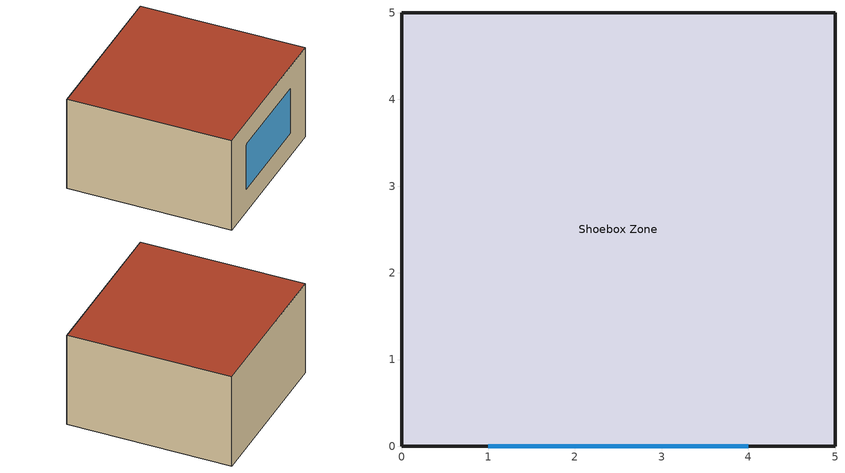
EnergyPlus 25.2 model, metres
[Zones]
Shoebox Zone
 floor ground (Slab Floor): 0,0 0,5 5,5 5,0 z0
 wall outside (Exterior Wall): 0,0 5,0 5,5 0,5 0,0 z0:3
 window (Window Construction): 1,0 4,0 z0.75:2.25
 roof outside (Flat Roof): 0,5 0,0 5,0 5,5 z3
[Building]
Shoebox Demo: North Axis {deg}=0; Terrain=Suburbs; Loads Convergence Tolerance Value {W}=0.04; Temperature Convergence Tolerance Value {deltaC}=0.4; Solar Distribution=FullInteriorAndExterior; Maximum Number of Warmup Days=25; Minimum Number of Warmup Days=6
[Site:Location]
Denver Centennial CO: Latitude {deg}=39.74; Longitude {deg}=-104.99; Time Zone {hr}=-7; Elevation {m}=1793
[Material] Thermal Absorptance=0.9
Name | Roughness | Thickness {m} | Conductivity {W/m-K} | Density {kg/m3} | Specific Heat {J/kg-K} | Solar Absorptance | Visible Absorptance
Concrete Block 200mm | MediumRough | 0.2 | 1.13 | 2000 | 920 | 0.6 | 0.6
Roof Insulation 150mm | MediumSmooth | 0.15 | 0.04 | 30 | 1500 | 0.7 | 0.7
Concrete Slab 150mm | Rough | 0.15 | 1.95 | 2400 | 900 | 0.6 | 0.6
[WindowMaterial:SimpleGlazingSystem]
Glazing System: U-Factor {W/m2-K}=$U_FACTOR; Solar Heat Gain Coefficient=$SHGC; Visible Transmittance=$VISIBLE_TRANSMITTANCE
[Construction]
Exterior Wall: Concrete Block 200mm
Flat Roof: Roof Insulation 150mm
Slab Floor: Concrete Slab 150mm
Window Construction: Glazing System
[Zone]
Shoebox Zone: Type=1; Multiplier=1; Ceiling Height {m}=autocalculate; Volume {m3}=autocalculate
[People]
Office People: Zone or ZoneList or Space or SpaceList=Shoebox Zone; Number of People Schedule=Office Occupancy; Number of People Calculation Method=People/Area; People per Floor Area {person/m2}=0.1; Fraction Radiant=0.3; Sensible Heat Fraction=autocalculate; Activity Level Schedule=Activity Schedule
[Lights]
Office Lights: Zone or ZoneList or Space or SpaceList=Shoebox Zone; Schedule=Office Occupancy; Design Level Calculation Method=Watts/Area; Watts per Floor Area {W/m2}=10; Return Air Fraction=0; Fraction Radiant=0.7; Fraction Visible=0.2; Fraction Replaceable=0
[ElectricEquipment]
Office Equipment: Zone or ZoneList or Space or SpaceList=Shoebox Zone; Schedule=Office Occupancy; Design Level Calculation Method=Watts/Area; Watts per Floor Area {W/m2}=10; Fraction Latent=0; Fraction Radiant=0.5; Fraction Lost=0
[ZoneInfiltration:DesignFlowRate]
Zone Infiltration: Zone or ZoneList or Space or SpaceList=Shoebox Zone; Schedule=Always On; Design Flow Rate Calculation Method=AirChanges/Hour; Air Changes per Hour {1/hr}=0.5; Constant Term Coefficient=1; Temperature Term Coefficient=0; Velocity Term Coefficient=0; Velocity Squared Term Coefficient=0
[ZoneHVAC:IdealLoadsAirSystem]
Ideal Loads: Maximum Heating Supply Air Temperature {C}=50; Minimum Cooling Supply Air Temperature {C}=13; Maximum Heating Supply Air Humidity Ratio {kgWater/kgDryAir}=0.0156; Minimum Cooling Supply Air Humidity Ratio {kgWater/kgDryAir}=0.0077; Heating Limit=NoLimit; Cooling Limit=NoLimit; Dehumidification Control Type=ConstantSensibleHeatRatio; Cooling Sensible Heat Ratio=0.7; Humidification Control Type=None; Demand Controlled Ventilation Type=None; Outdoor Air Economizer Type=NoEconomizer; Heat Recovery Type=None; Sensible Heat Recovery Effectiveness=0.7; Latent Heat Recovery Effectiveness=0.65
[Zone equipment]
Shoebox Zone: Ideal Loads
[ThermostatSetpoint:DualSetpoint]
Dual Setpoint: Heating Setpoint Temperature Schedule=Heating Setpoint Schedule; Cooling Setpoint Temperature Schedule=Cooling Setpoint Schedule
[ZoneControl:Thermostat]
Shoebox Zone Thermostat: Zone or ZoneList=Shoebox Zone; Control Type Schedule=Dual Setpoint Control Type; Control 1=Dual Setpoint
[Schedule:Compact]
Office Occupancy: Through: 12/31, For: Weekdays, Until: 08:00, 0, Until: 18:00, 1, Until: 24:00, 0, For: AllOtherDays, Until: 24:00, 0
Always On: Through: 12/31, For: AllDays, Until: 24:00, 1
Dual Setpoint Control Type: Through: 12/31, For: AllDays, Until: 24:00, 4
Heating Setpoint Schedule: Through: 12/31, For: AllDays, Until: 24:00, 21
Cooling Setpoint Schedule: Through: 12/31, For: AllDays, Until: 24:00, 24
Activity Schedule: Through: 12/31, For: AllDays, Until: 24:00, 120
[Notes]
Window Glazing Performance Analysis — Parameterized Template
Minimal single-zone shoebox model for demonstrating the Validibot
parameterized template feature.  Three glazing properties are exposed
as template variables via $VARIABLE_NAME syntax.
Building:   5m x 5m x 3m (25 m2 floor area, 75 m3 volume)
Window:     3m x 1.5m south-facing (4.5 m2, 30% window-to-wall ratio)
HVAC:       ZoneHVAC:IdealLoadsAirSystem (infinite capacity)
Loads:      Office occupancy (1/10 m2), lighting (10 W/m2), equipment (10 W/m2)
Infiltration: 0.5 ACH
Glazing model:  WindowMaterial:SimpleGlazingSystem
Based on the LBNL methodology (Arasteh, Kohler, Griffith 2009,
LBNL-2804E).  The same approach used by DOE commercial building
prototypes.  EnergyPlus internally constructs a multi-layer glazing
system from U-factor, SHGC, and visible transmittance inputs.
See ADR 2026-03-04: EnergyPlus Parameterized Model Templates, Section 10.
Standard office occupancy: weekdays 8am-6pm, off weekends.
